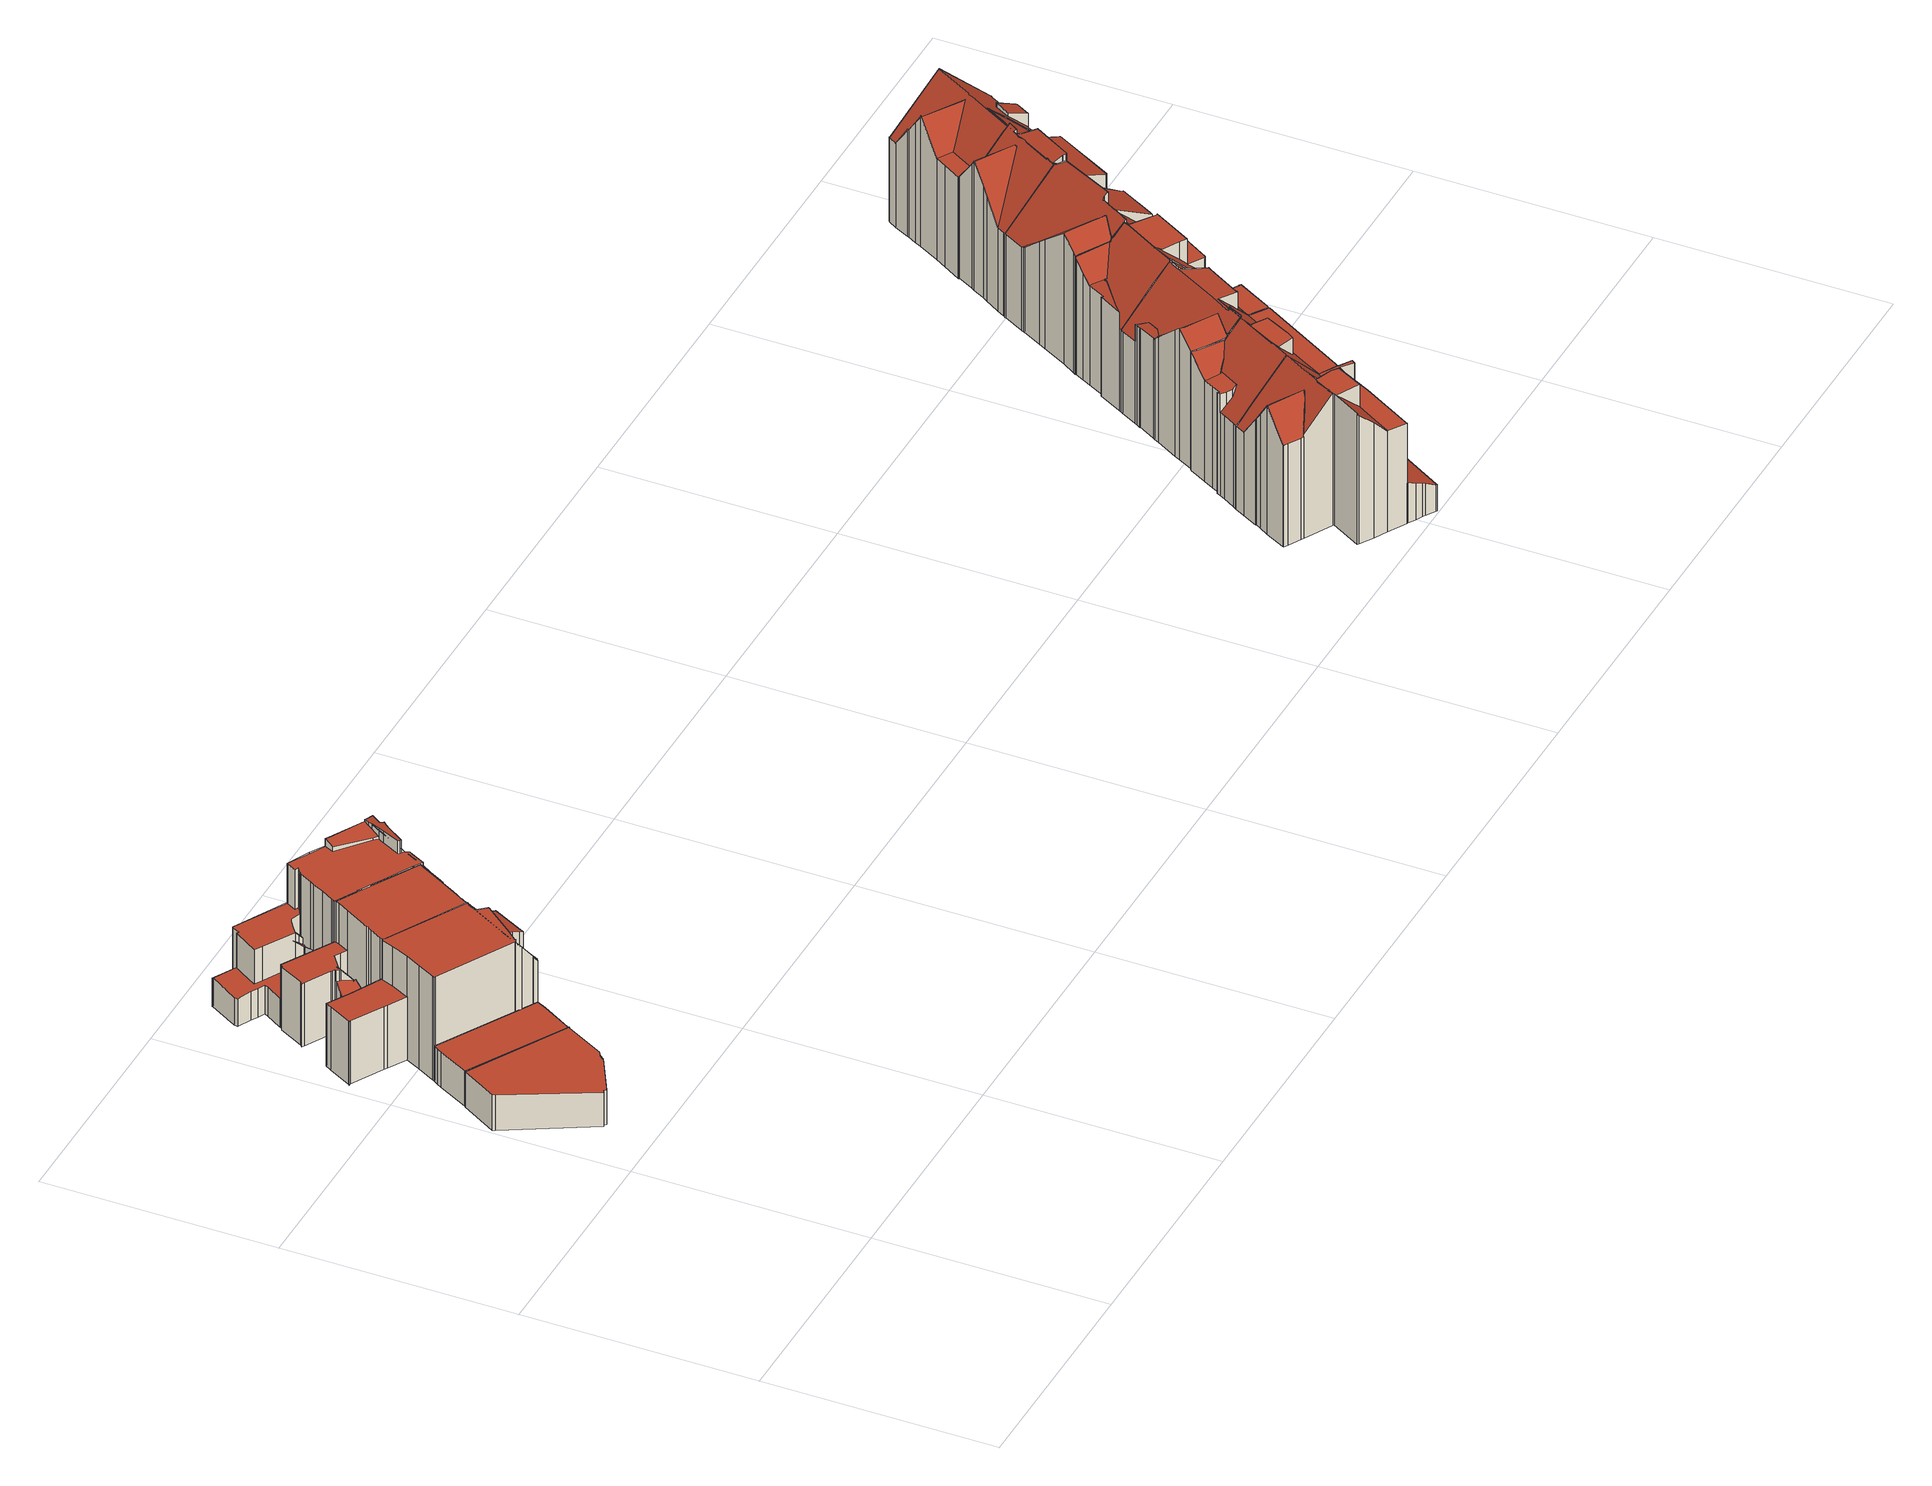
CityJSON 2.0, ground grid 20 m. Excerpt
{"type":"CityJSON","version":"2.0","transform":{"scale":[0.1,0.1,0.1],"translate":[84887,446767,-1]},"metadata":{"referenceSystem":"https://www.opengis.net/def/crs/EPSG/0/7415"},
"CityObjects":{
"building1":{"type":"Building","attributes":{"dak_type":"multiple horizontal","data_area":56.19,"data_coverage":0.935,"geconstateerd":false,"gid":17145387,"h_dak_50p":2.9,"h_dak_70p":2.93,"h_dak_max":3.15,"h_dak_min":2.74,"h_maaiveld":-0.301,"kas_warenhuis":false,"lod11_replace":false,"ondergronds_type":"above ground","oorspronkelijkbouwjaar":2008,"pw_actueel":"yes","pw_bron":"ahn3","reconstructie_methode":"tudelft3d-geoflow","reconstruction_skipped":false,"rmse_lod12":0.0686,"rmse_lod13":0.0707,"rmse_lod22":0.0582,"rn":1,"status":"Pand in gebruik","t_run":75.15,"val3dity_codes_lod12":"[]","val3dity_codes_lod13":"[]","val3dity_codes_lod22":"[]"},"children":["building1-1"]},
"building1-1":{"type":"BuildingPart","parents":["building1"],"geometry":[{"type":"Solid","lod":"2.2","boundaries":[[[[0,1,2,3,4,5,6,7,8,9,10,11]],[[12,6,5,13]],[[13,5,4,14]],[[15,11,10,16]],[[17,2,1,18]],[[18,1,0,19]],[[20,9,8,21]],[[19,0,11,15]],[[21,8,7,22]],[[22,7,6,12]],[[16,10,9,20]],[[23,3,2,17]],[[14,4,3,23]],[[23,17,18,19,15,16,20,21,22,12,13,14]]]],"semantics":{"surfaces":[{"type":"GroundSurface"},{"type":"WallSurface","on_footprint_edge":true},{"type":"RoofSurface"}],"values":[[0,1,1,1,1,1,1,1,1,1,1,1,1,2]]}}]},
"building2":{"type":"Building","attributes":{"dak_type":"horizontal","data_area":28.59,"data_coverage":0.738,"geconstateerd":false,"gid":17145386,"h_dak_50p":2.9,"h_dak_70p":2.94,"h_dak_max":3.16,"h_dak_min":2.73,"h_maaiveld":-0.317,"kas_warenhuis":false,"lod11_replace":false,"ondergronds_type":"above ground","oorspronkelijkbouwjaar":2008,"pw_actueel":"yes","pw_bron":"ahn3","reconstructie_methode":"tudelft3d-geoflow","reconstruction_skipped":false,"rmse_lod12":0.0597,"rmse_lod13":0.0629,"rmse_lod22":0.0294,"rn":1,"status":"Pand in gebruik","t_run":47.64,"val3dity_codes_lod12":"[]","val3dity_codes_lod13":"[]","val3dity_codes_lod22":"[]"},"children":["building2-1"]},
"building2-1":{"type":"BuildingPart","parents":["building2"],"geometry":[{"type":"Solid","lod":"2.2","boundaries":[[[[24,25,26,27,28,29,8,30,6,31]],[[32,28,27,33]],[[12,6,30,34]],[[33,27,26,35]],[[36,31,6,12]],[[37,24,31,36]],[[21,8,29,38]],[[38,29,28,32]],[[34,30,8,21]],[[39,25,24,37]],[[35,26,25,39]],[[35,39,37,36,12,34,21,38,32,33]]]],"semantics":{"surfaces":[{"type":"GroundSurface"},{"type":"WallSurface","on_footprint_edge":true},{"type":"RoofSurface"}],"values":[[0,1,1,1,1,1,1,1,1,1,1,2]]}}]},
"building3":{"type":"Building","attributes":{"dak_type":"slanted","data_area":69.87,"data_coverage":0.896,"geconstateerd":false,"gid":17145252,"h_dak_50p":9.35,"h_dak_70p":9.38,"h_dak_max":9.59,"h_dak_min":3.12,"h_maaiveld":-0.302,"kas_warenhuis":false,"lod11_replace":false,"ondergronds_type":"above ground","oorspronkelijkbouwjaar":1921,"pw_actueel":"yes","pw_bron":"ahn3","reconstructie_methode":"tudelft3d-geoflow","reconstruction_skipped":false,"rmse_lod12":1.92,"rmse_lod13":0.669,"rmse_lod22":0.133,"rn":1,"status":"Pand in gebruik","t_run":118.19,"val3dity_codes_lod12":"[]","val3dity_codes_lod13":"[]","val3dity_codes_lod22":"[]"},"children":["building3-1"]},
"building3-1":{"type":"BuildingPart","parents":["building3"],"geometry":[{"type":"Solid","lod":"2.2","boundaries":[[[[40,41,26,42,43,44,45,46,47,48,49,50,51,52,53,54,55,56,57,58,59,60,61,62,63,64,65,66,67,27,68,69,70,71,72]],[[73,74,75,76]],[[77,59,58,78]],[[79,67,66,80]],[[81,27,67,79]],[[82,48,47,83]],[[84,64,63,85]],[[86,52,51,87]],[[88,60,59,77]],[[80,66,65,89,90]],[[91,54,53,92,93]],[[94,42,26,95]],[[96,43,42,94]],[[87,51,50,97]],[[98,62,61,99]],[[76,75,99,100]],[[100,99,61,60,88]],[[101,68,27,81]],[[102,44,43,96]],[[78,58,57,103]],[[104,44,102]],[[105,55,54,91]],[[106,107,108,109]],[[109,108,110,111]],[[111,110,56,55,105]],[[103,57,56,110]],[[112,113,114,115]],[[113,72,71,116]],[[117,69,68,101]],[[95,26,41,118]],[[119,49,48,82]],[[97,50,49,119]],[[120,70,69,117]],[[116,71,70,120]],[[115,114,121,122]],[[123,124,125,126]],[[127,128,129,130]],[[131,132,133,134]],[[132,135,128,127]],[[136,137,138,107,106]],[[134,133,137,136]],[[126,125,138,137]],[[139,45,44,104]],[[140,141,104,102]],[[142,143,141,140]],[[83,47,46,144]],[[144,46,45,139]],[[85,63,62,98]],[[145,40,72,113,112]],[[118,41,40,145]],[[130,129,146,147]],[[147,146,124,123]],[[90,89,74,73]],[[89,65,64,84]],[[93,92,143,142]],[[92,53,52,86]],[[122,121,135,132,131]],[[95,118,145,112,115,122,131,134,136,106,109,111,105,91,93,142,140,102,96,94]],[[147,123,126,137,133,132,127,130]],[[90,73,76,100,88,77,78,103,110,108,107,138,125,124,146,129,128,135,121,114,113,116,120,117,101,81,79,80]],[[89,84,85,98,99,75,74]],[[92,86,87,97,119,82,83,144,139,104,141,143]]]],"semantics":{"surfaces":[{"type":"GroundSurface"},{"type":"WallSurface","on_footprint_edge":false},{"type":"WallSurface","on_footprint_edge":true},{"type":"RoofSurface"}],"values":[[0,1,2,2,2,2,2,2,2,2,2,2,2,2,2,1,2,2,2,2,2,2,1,1,2,2,1,2,2,2,2,2,2,2,1,1,1,1,1,1,1,1,2,1,1,2,2,2,2,2,1,1,1,2,1,2,1,3,3,3,3,3]]}}]},
"building4":{"type":"Building","attributes":{"dak_type":"slanted","data_area":69.3,"data_coverage":0.83,"geconstateerd":false,"gid":18958752,"h_dak_50p":9.34,"h_dak_70p":9.37,"h_dak_max":10.87,"h_dak_min":2.97,"h_maaiveld":-0.315,"kas_warenhuis":false,"lod11_replace":false,"ondergronds_type":"above ground","oorspronkelijkbouwjaar":1921,"pw_actueel":"yes","pw_bron":"ahn3","reconstructie_methode":"tudelft3d-geoflow","reconstruction_skipped":false,"rmse_lod12":2.22,"rmse_lod13":0.746,"rmse_lod22":0.219,"rn":1,"status":"Pand in gebruik","t_run":124.81,"val3dity_codes_lod12":"[]","val3dity_codes_lod13":"[]","val3dity_codes_lod22":"[]"},"children":["building4-1"]},
"building4-1":{"type":"BuildingPart","parents":["building4"],"geometry":[{"type":"Solid","lod":"2.2","boundaries":[[[[148,149,55,150,151,152,153,154,155,156,157,158,159,160,161,162,163,164,165,166,167,168,169,170,171,172,173,174,175,176,177,178,179,180,181,182,183,184,185]],[[186,161,160,187]],[[188,162,161,186]],[[189,184,183,190]],[[191,192,193]],[[194,180,179,195]],[[196,185,184,189]],[[197,168,167,198]],[[199,200,201,202]],[[203,204,205,206]],[[195,179,178,207]],[[208,170,169,209]],[[187,160,159,210]],[[210,159,158,211]],[[212,154,153,213]],[[214,215,216,217]],[[213,153,152,218]],[[219,220,221,222]],[[217,216,218,223]],[[224,165,164,225]],[[209,169,168,197]],[[226,172,171,227]],[[228,229,173,172,226]],[[230,163,162,188]],[[198,167,166,231]],[[232,149,148,233]],[[105,55,149,232]],[[233,148,185,196]],[[192,191,234,235]],[[236,237,238,239,240]],[[241,242,240,243]],[[227,171,170,208]],[[190,183,182,204,203]],[[204,182,181,244]],[[244,181,180,194]],[[245,246,150,55,105]],[[225,164,163,230]],[[231,166,165,224,247]],[[206,205,248]],[[249,250,251,252]],[[253,174,173,229]],[[202,201,229,228]],[[207,178,177,254]],[[255,176,175,256]],[[235,234,237,236]],[[247,224,242,241]],[[257,157,156,258]],[[258,156,155,219]],[[211,158,157,257]],[[155,220,219]],[[220,155,154,212]],[[222,221,259,260]],[[261,262,263,264]],[[260,259,264]],[[264,263,265,266]],[[267,268,269,270]],[[271,272,268,267]],[[243,240,239,272,271]],[[270,269,273,274]],[[275,276,277,278]],[[278,277,250,249]],[[248,205,276,275]],[[254,177,176,255]],[[256,175,174,253]],[[279,151,150,246]],[[280,281,246,245]],[[223,218,152,151,279]],[[274,273,281,280]],[[262,261,282]],[[215,214,282]],[[266,265,283,284]],[[284,283,238,237]],[[252,251,200,199]],[[275,278,249,252,199,202,228,226,227,208,209,197,198,285,286,287,288,289,105,232,233,196,189,190,203,206,248]],[[235,236,240,242,224,225,230,188,186,187,210,211,257,258,219,222,260,193,192]],[[277,276,205,204,244,194,195,207,254,255,256,253,229,201,200,251,250]],[[241,243,271,267,270,274,280,245,105,289,288,287,286,285,198,231,247]],[[215,282,261,264,259,221,220,212,213,218,216]],[[273,269,268,272,239,238,283,265,263,262,282,214,217,223,279,246,281]],[[234,191,193,260,264,266,284,237]]]],"semantics":{"surfaces":[{"type":"GroundSurface"},{"type":"WallSurface","on_footprint_edge":true},{"type":"WallSurface","on_footprint_edge":false},{"type":"RoofSurface"}],"values":[[0,1,1,1,2,1,1,1,2,2,1,1,1,1,1,2,1,2,2,1,1,1,1,1,1,1,1,1,2,2,2,1,1,1,1,1,1,1,2,2,1,2,1,1,2,2,1,1,1,1,1,2,2,2,2,2,2,2,2,2,2,2,1,1,1,2,1,2,2,2,2,2,2,3,3,3,3,3,3,3]]}}]},
"building5":{"type":"Building","attributes":{"dak_type":"slanted","data_area":83.38,"data_coverage":0.829,"geconstateerd":false,"gid":17145251,"h_dak_50p":8.41,"h_dak_70p":9.48,"h_dak_max":11.41,"h_dak_min":0.362,"h_maaiveld":-0.294,"kas_warenhuis":false,"lod11_replace":false,"ondergronds_type":"above ground","oorspronkelijkbouwjaar":1921,"pw_actueel":"yes","pw_bron":"ahn3","reconstructie_methode":"tudelft3d-geoflow","reconstruction_skipped":false,"rmse_lod12":3.81,"rmse_lod13":1.48,"rmse_lod22":0.472,"rn":1,"status":"Pand in gebruik","t_run":188.24,"val3dity_codes_lod12":"[]","val3dity_codes_lod13":"[]","val3dity_codes_lod22":"[]"},"children":["building5-1"]},
"building5-1":{"type":"BuildingPart","parents":["building5"],"geometry":[{"type":"Solid","lod":"2.2","boundaries":[[[[290,291,292,293,294,164,295,296,297,298,299,300,301,302,303,304,305,306,307,308,309,310,311,312,313,314,315,316,317,318,319,320,321,322,323,324,325,326,327,328,329,330,169,331,332,333,334,335,336,337]],[[338,299,298,339]],[[340,310,309,341,342]],[[343,302,301,344]],[[345,297,296,346]],[[347,323,322,348]],[[346,296,295,349]],[[350,330,329,351]],[[352,353,293,292,354]],[[344,301,300,355]],[[349,295,164,356]],[[357,315,314,358,359]],[[339,298,297,345]],[[360,307,306,361]],[[362,363,364,365]],[[366,367,365,368]],[[369,370,371,372]],[[355,300,299,338]],[[373,304,303,374]],[[374,303,302,343]],[[356,164,294,375]],[[376,377,378,379]],[[380,305,304,373]],[[381,308,307,360]],[[382,383,384,385]],[[385,384,386,387]],[[388,389,363,362]],[[390,320,319,391]],[[392,331,169,393]],[[394,395,396,397]],[[398,399,397,396,400,401]],[[402,403,399,398]],[[404,317,316,405]],[[368,365,364,406,407]],[[408,409,410,411]],[[411,410,412,413]],[[414,415,375,416]],[[416,375,294,293,353]],[[417,418,353,352]],[[378,419,379]],[[420,421,422,423]],[[424,336,335,425]],[[372,371,426,427,428]],[[429,430,431,432]],[[433,332,331,392]],[[393,169,330,350]],[[434,435,323,347]],[[436,437,435,434]],[[438,324,323,435]],[[439,325,324,438]],[[440,326,325,439]],[[441,442,443,444]],[[444,443,377,376]],[[445,380,442,441]],[[361,306,305,380,445]],[[446,405,316,315,357]],[[391,319,318,447]],[[448,449,405,446]],[[447,318,317,404]],[[348,322,321,450]],[[450,321,320,390]],[[451,452,453]],[[427,426,453]],[[454,455,437,436]],[[351,329,328,455,454]],[[455,328,327,456]],[[456,327,326,440]],[[457,337,336,424]],[[401,400,421,420]],[[407,406,370,369]],[[458,313,312,459,460]],[[461,311,310,340]],[[354,292,291,462]],[[341,309,308,381]],[[460,459,389,388]],[[358,314,313,458]],[[463,464,465,466]],[[466,465,449,448]],[[467,468,415,414]],[[469,470,471,472]],[[419,378,470,469]],[[473,474,468,467]],[[475,476,477,478]],[[423,422,476,475]],[[359,358,479,480]],[[480,479,367,366]],[[413,412,464,463]],[[481,334,333,430,429]],[[482,290,337,457]],[[483,484,485,486]],[[387,386,487,488]],[[488,487,403,402]],[[462,291,489]],[[478,477,418,417]],[[489,291,290,482]],[[472,471,474,473]],[[490,491,492,493]],[[379,419,491,490,494]],[[494,490,484,483]],[[493,492,395,394]],[[486,485,397,399]],[[342,341,383,382]],[[430,333,332,433]],[[432,431,495,496]],[[496,495,452,451]],[[428,427,409,408]],[[459,312,311,461]],[[425,335,334,481]],[[422,421,400,396,395,492,491,419,469,472,473,467,414,416,353,418,477,476]],[[456,440,439,438,435,437,455]],[[466,448,446,357,359,480,366,368,407,369,372,428,408,411,413,463]],[[365,367,479,358,458,460,388,362]],[[352,354,462,489,482,457,424,425,481,429,432,496,451,453,426,371,370,406,364,363,389,459,461,340,342,382,385,387,488,402,398,401,420,423,475,478,417]],[[468,474,471,470,378,377,443,442,380,373,374,343,344,355,338,339,345,346,349,356,375,415]],[[397,485,484,490,493,394]],[[483,486,399,403,487,386,384,383,341,381,360,361,445,441,444,376,379,494]],[[495,431,430,433,392,393,350,351,454,436,434,347,348,450,390,391,447,404,405,449,465,464,412,410,409,427,453,452]]]],"semantics":{"surfaces":[{"type":"GroundSurface"},{"type":"WallSurface","on_footprint_edge":true},{"type":"WallSurface","on_footprint_edge":false},{"type":"RoofSurface"}],"values":[[0,1,1,1,1,1,1,1,1,1,1,1,1,1,2,2,2,1,1,1,1,2,1,1,2,2,2,1,1,2,2,2,1,2,2,2,2,1,2,2,2,1,2,2,1,1,1,2,1,1,1,2,2,2,1,1,1,2,1,1,1,2,2,2,1,1,1,1,2,2,1,1,1,1,2,1,2,2,2,2,2,2,2,2,2,2,2,1,1,2,2,2,1,2,1,2,2,2,2,2,2,2,1,2,2,2,1,1,3,3,3,3,3,3,3,3,3]]}}]},
"building6":{"type":"Building","attributes":{"dak_type":"slanted","data_area":81.63,"data_coverage":0.858,"geconstateerd":false,"gid":18956905,"h_dak_50p":9.62,"h_dak_70p":10.9,"h_dak_max":12.16,"h_dak_min":2.29,"h_maaiveld":-0.188,"kas_warenhuis":false,"lod11_replace":false,"ondergronds_type":"above ground","oorspronkelijkbouwjaar":1922,"pw_actueel":"yes","pw_bron":"ahn3","reconstructie_methode":"tudelft3d-geoflow","reconstruction_skipped":false,"rmse_lod12":3.82,"rmse_lod13":1.35,"rmse_lod22":0.119,"rn":1,"status":"Pand in gebruik","t_run":193.78,"val3dity_codes_lod12":"[]","val3dity_codes_lod13":"[]","val3dity_codes_lod22":"[]"},"children":["building6-1"]},
"building6-1":{"type":"BuildingPart","parents":["building6"],"geometry":[{"type":"Solid","lod":"2.2","boundaries":[[[[497,498,499,500,501,502,503,504,505,506,507,508,509,510,511,512,513,514,515,516,517,518,519,520,521,522,523,524,525,526,527,528,529,530,531,532]],[[533,513,512,534]],[[535,504,503,536]],[[537,538,539]],[[540,502,501,541]],[[542,543,539]],[[544,507,506,545]],[[546,528,527,547]],[[548,519,518,549]],[[550,520,519,548]],[[551,522,521,552]],[[553,554,555,556]],[[557,498,497,558]],[[559,531,530,560]],[[536,503,502,540]],[[561,505,504,535]],[[562,563,529,528,546]],[[564,565,563,562]],[[556,555,565,564]],[[560,530,529,563]],[[566,567,534,568]],[[569,570,571]],[[570,569,572,573,574]],[[575,517,516,576]],[[549,518,517,575]],[[577,526,525,578]],[[579,561,580,581]],[[545,506,505,561,579]],[[582,583,584,585]],[[576,516,515,586]],[[586,515,514,587]],[[587,514,513,533]],[[568,534,512,511,588]],[[589,590,591,592]],[[592,591,593,594]],[[588,511,510,595]],[[578,525,524,596]],[[597,598,599]],[[600,523,522,551]],[[596,524,523,600]],[[547,527,526,577]],[[552,521,520,550]],[[594,593,601,602]],[[574,573,590,589]],[[541,501,500,603]],[[603,500,499,604]],[[604,499,498,557]],[[558,497,532,605]],[[598,597,606,607]],[[608,509,508,609]],[[607,606,610]],[[609,508,507,544]],[[611,612,613]],[[538,537,583,582]],[[581,580,614,615]],[[543,542,572,569]],[[615,614,554,553]],[[605,532,531,559]],[[602,601,612,611]],[[585,584,613]],[[567,566,599]],[[595,510,509,608]],[[547,577,616,617,583,537,618,545,579,581,615,553,556,564,562,546]],[[548,549,575,619,607,610,620,552,550]],[[610,606,597,599,566,568,588,571,570,574,589,592,594,602,611,621,622,578,596,600,551,552,620]],[[567,599,598,607,619,575,576,586,587,533,534]],[[585,613,612,601,593,591,590,573,572,542,539,538,582]],[[611,613,584,583,617,616,577,578,622,621]],[[563,565,555,554,614,580,561,535,536,540,541,603,604,557,558,605,559,560]],[[543,569,571,588,595,608,609,544,545,618,537,539]]]],"semantics":{"surfaces":[{"type":"GroundSurface"},{"type":"WallSurface","on_footprint_edge":true},{"type":"WallSurface","on_footprint_edge":false},{"type":"RoofSurface"}],"values":[[0,1,1,2,1,2,1,1,1,1,1,2,1,1,1,1,1,2,2,1,2,2,2,1,1,1,2,1,2,1,1,1,1,2,2,1,1,2,1,1,1,1,2,2,1,1,1,1,2,1,2,1,2,2,2,2,2,1,2,2,2,1,3,3,3,3,3,3,3,3]]}}]},
"building7":{"type":"Building","attributes":{"dak_type":"slanted","data_area":61.89,"data_coverage":0.876,"geconstateerd":false,"gid":18956890,"h_dak_50p":9.97,"h_dak_70p":10.88,"h_dak_max":12.15,"h_dak_min":7.61,"h_maaiveld":-0.208,"kas_warenhuis":false,"lod11_replace":false,"ondergronds_type":"above ground","oorspronkelijkbouwjaar":1922,"pw_actueel":"yes","pw_bron":"ahn3","reconstructie_methode":"tudelft3d-geoflow","reconstruction_skipped":false,"rmse_lod12":1.29,"rmse_lod13":1.42,"rmse_lod22":0.0448,"rn":1,"status":"Pand in gebruik","t_run":102.22,"val3dity_codes_lod12":"[]","val3dity_codes_lod13":"[]","val3dity_codes_lod22":"[]"},"children":["building7-1"]},
"building7-1":{"type":"BuildingPart","parents":["building7"],"geometry":[{"type":"Solid","lod":"2.2","boundaries":[[[[623,624,625,626,627,628,629,528,527,630,526,525,523,522,631,632,633,634,635,636,637,638,639,640,641,642,643,644]],[[645,629,628,646]],[[578,525,526,577]],[[577,526,630,647]],[[648,626,625,649]],[[650,627,626,648]],[[651,632,631,652]],[[652,631,522,551]],[[551,522,523,600]],[[653,623,644,654]],[[655,639,638,656]],[[646,628,627,650]],[[657,634,633,658,659]],[[647,630,527,660]],[[660,527,528,661]],[[662,641,640,663]],[[664,665,666,667]],[[649,625,624,668]],[[669,670,671]],[[661,528,629,645]],[[659,658,672,673]],[[674,675,676]],[[677,678,675,674]],[[665,664,679]],[[680,681,679]],[[682,683,684,685]],[[686,635,634,657]],[[687,636,635,686]],[[688,637,636,687]],[[689,690,691]],[[690,689,692]],[[663,640,639,655]],[[681,680,693,694]],[[685,684,676]],[[658,633,632,651]],[[673,672,670,669]],[[656,638,637,688]],[[600,523,525,578]],[[695,643,642,696]],[[696,642,641,662]],[[654,644,643,695]],[[668,624,623,653]],[[667,666,678,677]],[[694,693,683,682]],[[661,645,646,650,648,697,698,699,700,701,702,577,647,660]],[[703,704,691,690,692,705,662,663,655,656,688]],[[670,672,658,651,652,551,600,578,706,664,667,677,674,695,696,662,705,692,689,707,671]],[[659,673,669,671,707,689,691,704,703,688,687,686,657]],[[668,653,654,695,674,676,684,683,693,680,679,664,706,578,577,702,701,700,699,698,697,648,649]],[[675,678,666,665,679,681,694,682,685,676]]]],"semantics":{"surfaces":[{"type":"GroundSurface"},{"type":"WallSurface","on_footprint_edge":true},{"type":"WallSurface","on_footprint_edge":false},{"type":"RoofSurface"}],"values":[[0,1,1,1,1,1,1,1,1,1,1,1,1,1,1,1,2,1,2,1,2,2,2,2,2,2,1,1,1,2,2,1,2,2,1,2,1,1,1,1,1,1,2,2,3,3,3,3,3,3]]}}]},
"building8":{"type":"Building","attributes":{"dak_type":"slanted","data_area":59.88,"data_coverage":0.848,"geconstateerd":false,"gid":18956885,"h_dak_50p":10.6,"h_dak_70p":11.45,"h_dak_max":12.77,"h_dak_min":7.4,"h_maaiveld":-0.145,"kas_warenhuis":false,"lod11_replace":false,"ondergronds_type":"above ground","oorspronkelijkbouwjaar":1922,"pw_actueel":"yes","pw_bron":"ahn3","reconstructie_methode":"tudelft3d-geoflow","reconstruction_skipped":false,"rmse_lod12":1.57,"rmse_lod13":1.72,"rmse_lod22":0.0767,"rn":1,"status":"Pand in gebruik","t_run":176.5,"val3dity_codes_lod12":"[]","val3dity_codes_lod13":"[]","val3dity_codes_lod22":"[]"},"children":["building8-1"]},
"building8-1":{"type":"BuildingPart","parents":["building8"],"geometry":[{"type":"Solid","lod":"2.2","boundaries":[[[[708,709,710,711,712,713,714,715,716,717,718,719,720,721,722,723,724,725,726,727,728,729,730,731,732,733,734,735,736,737,738,739,740,741,742,743,744]],[[745,719,718,646]],[[746,712,711,747]],[[748,720,719,745]],[[749,731,730,750]],[[655,732,731,749]],[[751,740,739,752]],[[752,739,738,753]],[[754,743,742,755]],[[756,744,743,754]],[[757,724,723,649]],[[649,723,722,758,759]],[[759,758,760,761]],[[747,711,710,762]],[[763,714,713,764]],[[765,727,726,766]],[[766,726,725,767,768]],[[768,767,769,770]],[[758,722,721,648]],[[771,728,727,765]],[[772,734,733,773]],[[774,715,714,763]],[[770,769,775]],[[767,725,724,757]],[[750,730,729,776]],[[777,778,779]],[[780,781,782]],[[778,777,782]],[[783,776,729,728,771]],[[781,780,776,783]],[[784,785,786,787]],[[788,789,790,791]],[[753,738,737,792]],[[793,794,795]],[[796,717,716,797,798]],[[799,800,794,793]],[[798,797,800,799]],[[797,716,715,774]],[[801,802,803]],[[804,805,803]],[[806,807,808,809]],[[787,786,810,811]],[[812,813,805,804]],[[811,810,741,740,751]],[[814,709,708,815]],[[816,814,817,818]],[[809,808,789,788]],[[762,710,709,814,816]],[[815,708,744,756]],[[819,735,734,772]],[[773,733,732,655]],[[792,737,736,820]],[[821,822,823,824]],[[824,823,820,825]],[[822,821,826]],[[785,784,826]],[[818,817,813,812]],[[764,713,712,746]],[[825,820,736,735,819]],[[646,718,717,796]],[[761,760,807,806]],[[648,721,720,748]],[[755,742,741,810]],[[791,790,802,801]],[[768,770,775,827,828,805,813,817,814,815,756,754,755,810,786,785,829,779,778,782,781,783,771,765,766]],[[777,830,773,655,749,750,776,780,782]],[[831,795,794,800,797,774,763,764,746,747,762,816,818,812,804,803,802,790,789,808,807,760,758,648,832,833]],[[803,805,828,827,775,769,767,757,649,759,761,806,809,788,791,801]],[[820,823,822,826,784,787,811,751,752,753,792]],[[821,824,825,819,772,773,830,777,779,829,785,826]],[[646,796,798,799,793,795,831,833,832,648,748,745]]]],"semantics":{"surfaces":[{"type":"GroundSurface"},{"type":"WallSurface","on_footprint_edge":true},{"type":"WallSurface","on_footprint_edge":false},{"type":"RoofSurface"}],"values":[[0,1,1,1,1,1,1,1,1,1,1,1,2,1,1,1,1,2,1,1,1,1,2,1,1,2,2,2,1,2,2,2,1,2,1,2,2,1,2,2,2,2,2,1,1,2,2,1,1,1,1,1,2,2,2,2,2,1,1,1,2,1,1,2,3,3,3,3,3,3,3]]}}]},
"building9":{"type":"Building","attributes":{"dak_type":"slanted","data_area":62.92,"data_coverage":0.889,"geconstateerd":false,"gid":18956891,"h_dak_50p":10.22,"h_dak_70p":11.28,"h_dak_max":14.34,"h_dak_min":7.38,"h_maaiveld":-0.137,"kas_warenhuis":false,"lod11_replace":false,"ondergronds_type":"above ground","oorspronkelijkbouwjaar":1922,"pw_actueel":"yes","pw_bron":"ahn3","reconstructie_methode":"tudelft3d-geoflow","reconstruction_skipped":false,"rmse_lod12":1.7,"rmse_lod13":1.89,"rmse_lod22":0.288,"rn":1,"status":"Pand in gebruik","t_run":116.36,"val3dity_codes_lod12":"[]","val3dity_codes_lod13":"[]","val3dity_codes_lod22":"[]"},"children":["building9-1"]},
"building9-1":{"type":"BuildingPart","parents":["building9"],"geometry":[{"type":"Solid","lod":"2.2","boundaries":[[[[834,835,836,712,837,838,743,839,840,841,842,843,844,845,846,847,848,849,850,851,852,853,854,855,856,857]],[[858,859,860,861]],[[862,856,855,863]],[[863,855,854,864]],[[865,853,852,866]],[[866,852,851,867]],[[868,847,846,869]],[[870,871,872]],[[873,874,875,870]],[[876,877,878,879]],[[880,865,881]],[[869,846,845,882]],[[883,840,839,884,885]],[[746,712,836,886]],[[886,836,835,887]],[[888,889,890]],[[891,837,712,746]],[[882,845,844,892]],[[893,894,889]],[[895,887,835,834,877,876]],[[894,893,887,895]],[[879,878,859]],[[890,889,859,858]],[[896,857,856,862]],[[897,898,899,900]],[[864,854,853,865,880]],[[901,902,874]],[[902,901,888,890]],[[877,834,857,896]],[[754,743,838,903]],[[872,871,903,904]],[[861,860,905]],[[885,884,906,907]],[[884,839,743,754]],[[904,903,838,837,891]],[[908,909,867,910]],[[911,850,849,912]],[[913,914,898,897]],[[915,843,842,916]],[[900,899,917]],[[918,848,847,868]],[[870,875,909,908]],[[907,906,914,913]],[[910,867,851,850,911]],[[916,842,841,919]],[[919,841,840,883]],[[892,844,843,915]],[[912,849,848,918]],[[859,889,894,895,876,879]],[[880,881,905,860,859,878,877,896,862,863,864]],[[904,891,746,886,887,893,889,888,901,874,873,870,872]],[[867,909,875,874,902,890,858,861,905,881,865,866]],[[900,917,868,869,882,892,915,916,920,897]],[[897,920,916,919,883,885,907,913,897,900]],[[912,918,868,917,899,898,914,906,884,754,903,871,870,908,910,911]]]],"semantics":{"surfaces":[{"type":"GroundSurface"},{"type":"WallSurface","on_footprint_edge":false},{"type":"WallSurface","on_footprint_edge":true},{"type":"RoofSurface"}],"values":[[0,1,2,2,2,2,2,1,1,1,1,2,2,2,2,1,2,2,1,2,1,1,1,2,1,2,1,1,2,2,1,1,1,2,2,1,2,1,2,1,2,1,1,2,2,2,2,2,3,3,3,3,3,3,3]]}}]},
"building10":{"type":"Building","attributes":{"dak_type":"slanted","data_area":61.18,"data_coverage":0.865,"geconstateerd":false,"gid":18956886,"h_dak_50p":10.56,"h_dak_70p":11.27,"h_dak_max":12.97,"h_dak_min":7.43,"h_maaiveld":-0.24,"kas_warenhuis":false,"lod11_replace":false,"ondergronds_type":"above ground","oorspronkelijkbouwjaar":1922,"pw_actueel":"yes","pw_bron":"ahn3","reconstructie_methode":"tudelft3d-geoflow","reconstruction_skipped":false,"rmse_lod12":1.41,"rmse_lod13":1.76,"rmse_lod22":0.166,"rn":1,"status":"Pand in gebruik","t_run":166.75,"val3dity_codes_lod12":"[]","val3dity_codes_lod13":"[]","val3dity_codes_lod22":"[]"},"children":["building10-1"]},
"building10-1":{"type":"BuildingPart","parents":["building10"],"geometry":[{"type":"Solid","lod":"2.2","boundaries":[[[[921,922,923,924,925,926,927,928,929,930,931,932,933,934,935,936,937,938,939,940,941,942,943,944,945,946,947,948,949,950,951,952,953,954]],[[955,945,944,956]],[[957,946,945,955]],[[958,954,953,959]],[[960,937,936,961]],[[962,930,929,963]],[[910,932,931,964]],[[964,931,930,962]],[[965,966,967,968]],[[969,938,937,960]],[[970,971,972]],[[973,921,954,958,974]],[[975,976,933,932,910]],[[912,977,976,975]],[[963,929,928,978]],[[979,951,950,980]],[[981,952,951,979]],[[982,947,946,957]],[[983,984,985]],[[986,982,985]],[[868,934,933,976]],[[987,941,940,988]],[[989,926,925,990]],[[990,925,924,991]],[[968,967,992,993,994]],[[959,953,952,981]],[[980,950,949,995]],[[974,958,996,997]],[[998,942,941,987]],[[999,943,942,998]],[[988,940,939,1000]],[[1000,939,938,969]],[[1001,935,934,868]],[[961,936,935,1001]],[[1002,948,947,982,986]],[[1003,1004,966,965]],[[1004,923,922,1005]],[[993,992,1006]],[[997,996,971,970]],[[1005,922,921,973]],[[956,944,943,999]],[[994,993,984,983]],[[995,949,948,1002]],[[1007,1008,1009]],[[1010,927,926,989]],[[978,928,927,1010]],[[991,924,923,1004,1003]],[[977,912,1011]],[[1008,1007,1011]],[[1005,973,974,997,970,972,1006,992,967,966,1004]],[[980,995,1002,986,985,984,993,1006,972,971,996,958,959,981,979]],[[1012,1013,1014,1015,1016,999,998,987,988,1000,969,1017,1018,1007,1009]],[[991,1003,965,968,994,983,985,982,957,955,956,999,1016,1015,1014,1013,1012,1009,1008,1011,912,975,910,964,962,963,978,1010,989,990]],[[1011,1007,1018,1017,969,960,961,1001,868,976,977]]]],"semantics":{"surfaces":[{"type":"GroundSurface"},{"type":"WallSurface","on_footprint_edge":true},{"type":"WallSurface","on_footprint_edge":false},{"type":"RoofSurface"}],"values":[[0,1,1,1,1,1,1,1,2,1,2,1,1,2,1,1,1,1,2,2,1,1,1,1,2,1,1,2,1,1,1,1,1,1,1,2,1,2,2,1,1,2,1,2,1,1,1,2,2,3,3,3,3,3]]}}]},
"building11":{"type":"Building","attributes":{"dak_type":"slanted","data_area":62.26,"data_coverage":0.883,"geconstateerd":false,"gid":18956898,"h_dak_50p":10.18,"h_dak_70p":11.15,"h_dak_max":12.19,"h_dak_min":7.41,"h_maaiveld":-0.244,"kas_warenhuis":false,"lod11_replace":false,"ondergronds_type":"above ground","oorspronkelijkbouwjaar":1922,"pw_actueel":"yes","pw_bron":"ahn3","reconstructie_methode":"tudelft3d-geoflow","reconstruction_skipped":false,"rmse_lod12":1.47,"rmse_lod13":1.23,"rmse_lod22":0.0682,"rn":1,"status":"Pand in gebruik","t_run":147.68,"val3dity_codes_lod12":"[]","val3dity_codes_lod13":"[]","val3dity_codes_lod22":"[]"},"children":["building11-1"]},
"building11-1":{"type":"BuildingPart","parents":["building11"],"geometry":[{"type":"Solid","lod":"2.2","boundaries":[[[[1019,1020,947,1021,1022,946,1023,1024,1025,1026,1027,1028,1029,1030,1031,1032,1033,1034,1035,1036,1037,1038,1039,1040,1041,1042,1043,1044,1045,1046,1047,952,1048]],[[957,946,1022,1049]],[[1050,1048,1051]],[[1052,1029,1028,1053]],[[1054,1031,1030,1055]],[[1056,1057,1058,982]],[[1059,1027,1026,1060]],[[1060,1026,1025,1061]],[[1062,1041,1040,1063]],[[1064,1035,1034,1065]],[[1055,1030,1029,1052]],[[1066,1067,1068]],[[1069,1038,1037,1070]],[[1070,1037,1036,1071]],[[1071,1036,1035,1064]],[[1061,1025,1024,1072]],[[1073,1020,1019,1074]],[[1057,1021,947,1058]],[[1075,1033,1032,1076]],[[1058,947,1020,1073]],[[1077,1065,1034,1033,1075]],[[1078,1023,946,957]],[[1079,1080,1081,1082]],[[1083,1039,1038,1069]],[[1084,1045,1044,1085]],[[1063,1040,1039,1083]],[[1086,1087,1088,1089]],[[1090,1041,1062]],[[1091,1092,1067,1066]],[[1093,1094,1092]],[[1095,1042,1041,1090]],[[1053,1028,1027,1059]],[[1096,1097,1098,1099]],[[1100,1101,1102,1103,1104]],[[1104,1103,1065,1077]],[[1103,1102,1068]],[[1099,1098,1101,1100]],[[1105,1046,1045,1084]],[[1106,1105,1087,1086]],[[1107,1047,1046,1105,1106]],[[1108,952,1047,1107]],[[1089,1088,1094,1093]],[[1085,1044,1043,1109]],[[1109,1043,1042,1095]],[[1076,1032,1031,1054]],[[1110,1111,1112]],[[1111,1110,1113]],[[1114,1115,1097,1096]],[[1116,1117,1115,1114]],[[1072,1024,1023,1078]],[[1051,1048,952,1108]],[[1118,1119,1117,1116]],[[1120,1121,1119,1118]],[[1082,1081,1122,1092,1091]],[[1123,1124,1125]],[[1124,1123,1126,1127]],[[1128,1129,1121,1120]],[[1130,1131,1129,1128]],[[1127,1126,1080,1079]],[[1132,1133,1122,1081]],[[1049,1022,1021,1057,1056]],[[982,1058,1134,1135]],[[1135,1134,1131,1130]],[[1136,1137,1133,1132]],[[1138,1137,1136]],[[1074,1019,1048,1050]],[[1055,1052,1053,1059,1111,1113,1054]],[[1108,1107,1106,1086,1089,1093,1092,1122,1133,1137,1138,1051]],[[1105,1084,1085,1109,1095,1090,1062,1063,1083,1069,1070,1071,1064,1065,1103,1068,1067,1092,1094,1088,1087]],[[1072,1139,1112,1111,1059,1060,1061]],[[1120,1118,1116,1114,1096,1099,1100,1104,1077,1075,1076,1054,1113,1110,1112,1139,1072,1078,957,1049,1056,982,1135,1130,1128]],[[1138,1136,1132,1081,1080,1126,1123,1125,1140,1073,1074,1050,1051]],[[1073,1140,1125,1124,1127,1079,1082,1091,1066,1068,1102,1101,1098,1097,1115,1117,1119,1121,1129,1131,1134,1058,1057,1058]]]],"semantics":{"surfaces":[{"type":"GroundSurface"},{"type":"WallSurface","on_footprint_edge":true},{"type":"WallSurface","on_footprint_edge":false},{"type":"RoofSurface"}],"values":[[0,1,1,1,1,2,1,1,1,1,1,2,1,1,1,1,1,1,1,1,1,1,2,1,1,1,2,1,2,2,1,1,2,2,2,2,2,1,2,1,1,2,1,1,1,2,2,2,2,1,1,2,2,2,2,2,2,2,2,2,1,2,2,2,2,1,3,3,3,3,3,3,3]]}}]},
"building12":{"type":"Building","attributes":{"dak_type":"slanted","data_area":62.14,"data_coverage":0.881,"geconstateerd":false,"gid":18956902,"h_dak_50p":10.19,"h_dak_70p":10.98,"h_dak_max":12.14,"h_dak_min":7.39,"h_maaiveld":-0.278,"kas_warenhuis":false,"lod11_replace":false,"ondergronds_type":"above ground","oorspronkelijkbouwjaar":1922,"pw_actueel":"yes","pw_bron":"ahn3","reconstructie_methode":"tudelft3d-geoflow","reconstruction_skipped":false,"rmse_lod12":1.49,"rmse_lod13":1.5,"rmse_lod22":0.0545,"rn":1,"status":"Pand in gebruik","t_run":105.49,"val3dity_codes_lod12":"[]","val3dity_codes_lod13":"[]","val3dity_codes_lod22":"[]"},"children":["building12-1"]},
"building12-1":{"type":"BuildingPart","parents":["building12"],"geometry":[{"type":"Solid","lod":"2.2","boundaries":[[[[1141,1142,1143,1144,1145,1146,1147,1148,1149,1150,1151,1152,1153,1154,1155,1156,1157,1158,1159,1160,1161,1162,1163,1164,1165,1166,1167,1168]],[[1169,1153,1152,1170]],[[1075,1164,1163,1065]],[[1065,1163,1162,1071]],[[1171,1146,1145,1172]],[[1173,1154,1153,1169]],[[1174,1155,1154,1173]],[[1175,1145,1144,1176]],[[1177,1149,1148,1178]],[[1179,1168,1167,1180]],[[1180,1167,1166,1181]],[[1182,1165,1164,1075]],[[1183,1184,1185]],[[1186,1151,1150,1187]],[[1170,1152,1151,1186]],[[1187,1150,1149,1177]],[[1188,1157,1156,1184]],[[1178,1148,1147,1189]],[[1190,1191,1192,1193]],[[1194,1160,1159,1195]],[[1185,1184,1156,1155,1174,1196]],[[1196,1174,1191,1190]],[[1062,1161,1160,1194]],[[1197,1198,1199]],[[1198,1197,1143,1142,1200]],[[1172,1145,1175]],[[1176,1144,1143,1197]],[[1201,1141,1168,1179]],[[1193,1192,1202,1203]],[[1203,1202,1183,1185]],[[1181,1166,1165,1182]],[[1071,1162,1161,1062]],[[1085,1158,1157,1188]],[[1195,1159,1158,1085]],[[1200,1142,1141,1201]],[[1189,1147,1146,1171]],[[1196,1190,1193,1203,1185]],[[1195,1085,1188,1184,1183,1202,1192,1191,1174,1173,1169,1170,1186,1204,1205,1206,1207,1208,1075,1065,1071,1062,1194]],[[1182,1209,1210,1211,1200,1201,1179,1180,1181]],[[1200,1211,1210,1209,1212,1199,1198]],[[1197,1199,1212,1213,1214,1189,1171,1172,1175,1176]],[[1206,1205,1204,1186,1187,1177,1178,1189,1214,1213,1212,1209,1182,1075,1208,1207]]]],"semantics":{"surfaces":[{"type":"GroundSurface"},{"type":"WallSurface","on_footprint_edge":true},{"type":"WallSurface","on_footprint_edge":false},{"type":"RoofSurface"}],"values":[[0,1,1,1,1,1,1,1,1,1,1,1,2,1,1,1,1,1,2,1,1,2,1,2,1,1,1,1,2,2,1,1,1,1,1,1,3,3,3,3,3,3]]}}]}
},
"vertices":[
[82,261,7],[47,242,7],[46,244,7],[44,243,7],[5,315,7],[4,317,7],[22,348,7],[23,348,7],[109,302,7],[108,301,7],[90,268,7],[85,265,7],[22,348,40],[4,317,40],[5,315,40],[85,265,39],[90,268,38],[46,244,39],[47,242,39],[82,261,39],[108,301,38],[109,302,38],[23,348,40],[44,243,39],
[37,375,7],[39,379,7],[42,383,7],[128,337,7],[124,329,7],[109,303,7],[24,348,7],[23,349,7],[124,329,38],[128,337,38],[24,348,40],[42,383,40],[23,349,40],[37,375,40],[109,303,38],[39,379,40],
[109,347,7],[43,383,7],[43,385,7],[51,400,7],[58,413,7],[42,422,7],[39,424,7],[12,439,7],[10,439,7],[11,440,7],[22,460,7],[25,465,7],[44,454,7],[71,440,7],[73,438,7],[139,401,7],[139,400,7],[149,395,7],[157,390,7],[158,390,7],[157,388,7],[150,375,7],[146,370,7],[147,360,7],[139,345,7],[135,347,7],[131,339,7],[129,339,7],[125,339,7],[124,339,7],[115,344,7],[114,344,7],[110,347,7],[139,355,76],[139,355,42],[150,376,41],[150,376,76],[158,390,76],[157,390,77],[129,339,77],[131,339,76],[128,337,77],[10,439,66],[12,439,66],[139,345,42],[147,360,42],[44,454,66],[25,465,66],[157,388,76],[135,347,42],[135,347,76],[73,438,103],[71,440,66],[71,440,103],[43,385,104],[42,383,104],[51,400,104],[22,460,66],[146,370,41],[150,375,41],[150,375,76],[125,339,81],[58,413,104],[149,395,89],[58,413,66],[139,401,104],[134,391,104],[134,391,103],[138,399,103],[138,399,104],[139,400,103],[139,400,104],[110,347,104],[110,347,103],[112,348,103],[112,348,104],[114,344,97],[124,339,83],[43,383,104],[11,440,66],[115,344,96],[112,349,102],[112,349,104],[131,353,99],[131,353,83],[145,380,84],[145,380,99],[122,355,102],[122,355,95],[127,352,87],[127,352,100],[119,357,104],[119,357,103],[140,383,101],[140,383,104],[119,357,100],[140,384,104],[140,384,101],[140,384,92],[42,422,66],[66,429,103],[66,429,66],[70,439,103],[70,439,66],[39,424,66],[109,347,104],[130,350,83],[130,350,99],
[156,392,7],[156,391,7],[71,439,7],[70,440,7],[66,442,7],[52,450,7],[63,471,7],[66,476,7],[66,477,7],[64,478,7],[63,479,7],[41,491,7],[39,492,7],[41,494,7],[52,515,7],[53,515,7],[55,517,7],[99,492,7],[110,486,7],[168,453,7],[185,444,7],[187,443,7],[187,442,7],[177,425,7],[176,422,7],[176,418,7],[176,412,7],[175,411,7],[173,406,7],[171,403,7],[167,396,7],[166,395,7],[165,395,7],[163,394,7],[162,394,7],[162,393,7],[158,391,7],[157,391,7],[41,494,66],[39,492,66],[52,515,66],[158,391,76],[162,393,73],[70,476,65],[70,476,66],[69,475,66],[165,395,42],[166,395,42],[157,391,77],[185,444,79],[168,453,104],[167,411,78],[167,411,42],[172,411,42],[172,411,72],[162,394,74],[162,394,42],[162,400,42],[162,400,77],[167,396,42],[187,442,76],[187,443,76],[41,491,66],[63,479,66],[63,471,48],[52,450,19],[71,447,42],[71,447,37],[68,444,31],[68,444,42],[66,442,27],[66,476,66],[66,476,56],[67,474,56],[67,474,66],[66,442,42],[99,492,66],[55,517,66],[176,422,76],[177,425,76],[176,418,73],[176,418,42],[53,515,66],[110,486,104],[156,391,78],[156,392,79],[82,485,58],[82,485,66],[87,482,66],[87,482,51],[87,482,42],[92,479,41],[92,479,66],[97,488,104],[97,488,66],[92,479,104],[163,394,42],[71,439,103],[71,439,41],[99,492,104],[162,400,78],[162,408,83],[162,408,43],[166,408,42],[166,408,78],[176,412,41],[171,403,42],[173,406,42],[175,411,41],[64,478,66],[66,477,66],[68,473,56],[68,473,66],[75,464,55],[75,464,42],[74,465,42],[74,465,55],[75,465,42],[75,465,54],[81,456,103],[81,456,41],[79,455,41],[79,455,103],[80,457,103],[80,457,41],[78,453,41],[78,453,103],[161,408,83],[161,408,43],[161,409,43],[161,409,84],[70,440,41],[72,442,103],[72,442,41],[72,452,42],[77,469,42],[77,469,54],[165,449,104],[148,417,104],[144,411,104],[142,408,104],[139,402,104],
[120,480,7],[117,482,7],[116,482,7],[98,492,7],[92,496,7],[55,518,7],[64,532,7],[65,535,7],[59,538,7],[54,541,7],[42,547,7],[43,550,7],[57,574,7],[57,575,7],[59,574,7],[77,564,7],[79,563,7],[82,569,7],[83,570,7],[127,545,7],[131,543,7],[145,535,7],[158,528,7],[161,526,7],[190,510,7],[191,509,7],[196,506,7],[197,505,7],[199,504,7],[215,495,7],[216,495,7],[215,493,7],[208,481,7],[205,474,7],[205,465,7],[204,462,7],[196,449,7],[196,448,7],[193,450,7],[190,445,7],[188,444,7],[184,444,7],[176,449,7],[170,452,7],[163,456,7],[162,457,7],[138,470,7],[129,475,7],[54,541,34],[59,538,34],[131,543,104],[127,545,67],[127,545,104],[57,574,34],[43,550,33],[65,535,34],[64,532,34],[205,474,77],[208,481,77],[55,518,34],[188,444,77],[190,445,75],[98,492,104],[98,492,49],[116,482,104],[42,547,33],[55,517,34],[191,509,114],[190,510,112],[190,510,114],[82,569,66],[79,563,66],[180,498,107],[180,498,105],[183,495,105],[183,495,107],[186,502,115],[186,502,110],[183,495,115],[172,474,117],[172,474,105],[173,473,105],[173,473,117],[59,574,34],[57,575,34],[92,496,35],[70,539,66],[70,539,34],[96,524,35],[96,524,66],[77,564,34],[83,570,66],[126,544,104],[126,544,67],[122,536,67],[122,536,104],[125,535,67],[125,535,104],[154,520,109],[154,520,105],[216,495,76],[215,495,77],[184,444,81],[187,443,77],[107,523,54],[107,523,46],[118,530,37],[118,530,47],[118,530,104],[118,530,67],[119,530,36],[119,530,104],[119,531,104],[119,531,67],[197,505,104],[196,506,106],[180,490,105],[180,490,116],[176,475,117],[176,475,108],[185,487,106],[185,487,116],[188,491,105],[188,491,116],[92,497,56],[92,497,35],[92,496,56],[99,494,104],[99,494,48],[96,524,58],[113,519,104],[113,519,40],[111,516,41],[111,516,104],[138,470,105],[162,457,105],[174,472,105],[174,472,109],[174,472,117],[170,452,105],[170,452,102],[171,454,102],[171,454,105],[176,449,93],[205,474,76],[205,474,42],[200,464,76],[200,464,43],[205,465,41],[204,462,41],[196,449,42],[76,563,66],[76,563,34],[63,543,34],[63,543,66],[77,564,66],[196,506,115],[199,504,101],[190,498,115],[190,498,107],[215,493,76],[178,467,105],[178,467,102],[176,470,105],[193,450,75],[193,450,43],[196,448,42],[129,475,105],[161,526,112],[158,528,105],[158,528,112],[145,535,105],[117,482,104],[191,494,116],[191,494,104],[190,497,107],[190,497,115],[93,500,55],[93,500,35],[103,520,51],[103,520,35],[102,519,35],[102,519,51],[95,504,54],[95,504,35],[106,506,104],[106,506,44],[100,496,48],[100,496,104],[188,506,111],[188,506,114],[163,456,105],[120,480,105],[108,533,66],[108,533,58],[110,534,57],[110,534,66],[120,531,67],[120,531,104],[117,482,105],[101,528,63],[101,528,54],[104,525,50],[104,525,58],[101,528,66],[176,464,102],[176,464,105],
[1032,29,8],[1016,2,8],[1016,1,8],[1015,2,8],[1007,7,8],[1005,8,8],[999,11,8],[993,15,8],[992,15,8],[976,24,8],[965,30,8],[953,37,8],[952,38,8],[967,64,8],[966,65,8],[942,78,8],[940,79,8],[929,85,8],[926,87,8],[926,88,8],[935,105,8],[940,113,8],[943,118,8],[942,118,8],[949,131,8],[954,140,8],[957,138,8],[969,132,8],[995,117,8],[1021,102,8],[1036,94,8],[1037,93,8],[1048,87,8],[1051,85,8],[1060,80,8],[1060,78,8],[940,79,103],[942,78,103],[993,15,46],[999,11,42],[995,56,103],[995,56,124],[975,66,124],[1005,8,39],[1007,7,38],[970,69,124],[970,69,130],[965,30,116],[976,24,103],[1037,93,102],[1036,94,102],[943,118,107],[940,113,115],[942,118,107],[954,140,86],[949,131,86],[1031,85,102],[1031,85,47],[1035,91,47],[1035,91,102],[1016,2,33],[1032,29,33],[1060,80,34],[1051,85,39],[992,15,46],[1048,87,101],[1048,87,41],[1046,84,101],[1046,84,41],[944,79,107],[944,79,105],[942,78,105],[969,69,131],[969,69,132],[968,70,132],[969,69,124],[970,72,124],[970,72,132],[935,105,129],[926,88,104],[1021,102,102],[995,117,132],[992,15,102],[993,17,46],[993,17,102],[1007,79,124],[1007,79,102],[1002,83,109],[1002,83,124],[926,87,103],[929,85,103],[966,65,132],[974,80,132],[974,80,124],[975,82,124],[975,82,132],[976,83,124],[976,83,132],[967,64,131],[969,132,102],[959,85,116],[959,85,122],[947,80,108],[957,138,89],[977,84,124],[977,84,132],[1015,2,33],[1016,1,33],[1060,78,34],[965,88,120],[965,88,129],[952,38,131],[953,37,129],[970,90,123],[981,91,132],[981,91,124],[988,88,124],[1018,60,47],[1018,60,102],[1020,101,102],[1008,80,102],[977,25,103],[939,103,129],[951,129,88],[984,97,132],[995,116,132],
[1030,176,8],[1040,194,8],[1041,195,8],[1065,181,8],[1080,172,8],[1081,172,8],[1081,171,8],[1034,95,8],[956,143,8],[962,153,8],[965,158,8],[966,161,8],[967,160,8],[971,167,8],[976,176,8],[984,191,8],[985,192,8],[989,189,8],[1012,176,8],[1016,174,8],[1025,169,8],[1026,169,8],[1081,171,102],[1081,172,102],[1034,95,101],[1065,181,103],[1041,195,130],[1080,172,102],[962,153,86],[956,143,86],[1030,176,130],[1026,169,130],[985,192,119],[984,191,119],[966,161,103],[965,158,86],[965,158,103],[1036,94,101],[1037,93,101],[1012,176,117],[989,189,119],[1005,134,132],[1005,134,125],[1009,141,125],[1009,141,132],[1040,194,130],[974,152,103],[974,152,96],[981,152,103],[969,155,91],[969,155,103],[1023,165,131],[1023,165,125],[1028,162,125],[1021,162,131],[1021,162,125],[1011,131,125],[1026,126,109],[1026,126,125],[1037,146,125],[1037,146,110],[1041,154,110],[1041,154,125],[967,160,103],[971,167,103],[976,176,103],[992,170,103],[992,170,105],[989,169,103],[999,171,109],[1030,132,109],[1030,132,125],[1025,169,131],[1016,174,122],[1064,180,103],[1048,150,102],[1042,141,102],[1036,129,102],[1033,123,102],[1022,103,102],[977,175,103],[978,174,103],[1011,176,116],[996,118,132],[991,168,103],
[1067,249,9],[1068,248,9],[1070,247,9],[1096,232,9],[1111,224,9],[1110,223,9],[1108,219,9],[1099,204,9],[1099,203,9],[1082,173,9],[1081,172,9],[1080,173,9],[1069,179,9],[1065,181,9],[1056,186,9],[1041,195,9],[1034,183,9],[1033,182,9],[1032,180,9],[1027,170,9],[1026,169,9],[1015,175,9],[1013,176,9],[990,189,9],[985,192,9],[992,205,9],[994,209,9],[1005,228,9],[1007,232,9],[1008,234,9],[1017,249,9],[1016,249,9],[1018,252,9],[1019,254,9],[1027,268,9],[1028,270,9],[1054,256,9],[1080,173,102],[1111,224,85],[1096,232,101],[1069,179,103],[990,189,118],[1013,176,118],[1018,252,102],[1016,249,102],[1017,249,102],[1028,270,86],[1027,268,86],[1054,256,115],[1034,183,129],[1056,186,112],[1056,186,129],[1057,187,112],[1057,187,129],[1070,247,130],[1108,219,85],[1110,223,85],[1027,170,132],[1032,180,132],[1033,182,129],[1033,182,132],[1032,182,129],[1032,182,131],[1026,169,132],[994,209,128],[992,205,132],[1099,204,85],[1031,184,130],[1015,175,118],[1023,187,131],[1023,187,121],[1029,195,122],[1016,176,119],[1016,176,120],[1016,177,120],[1015,175,120],[1020,236,103],[1020,236,96],[1026,246,96],[1026,246,102],[1074,217,129],[1074,217,112],[1075,219,112],[1075,219,129],[1008,234,103],[1097,204,102],[1097,204,87],[1083,212,102],[1082,173,102],[1099,203,85],[1099,203,102],[1098,204,102],[1098,204,86],[1065,234,130],[1065,234,128],[1064,236,130],[1062,238,132],[1062,238,130],[1057,188,129],[1057,188,112],[1071,212,112],[1071,212,129],[1019,254,86],[1019,254,102],[1066,245,132],[1066,245,130],[1068,248,130],[1067,249,129],[1068,248,132],[1067,246,130],[1067,246,132],[1005,228,108],[1007,232,103],[1010,231,104],[1010,231,103],[1010,230,103],[1010,230,104],[1007,232,104],[1012,231,103],[1041,200,130],[1060,234,130],[1023,224,103],[996,202,131],[1081,209,102],[1065,182,103],[1077,201,102],
[1140,276,9],[1121,243,9],[1111,225,9],[1109,225,9],[1069,247,9],[1029,272,9],[1040,292,9],[1041,291,9],[1049,306,9],[1053,313,9],[1057,321,9],[1058,322,9],[1059,322,9],[1087,307,9],[1087,306,9],[1089,306,9],[1089,305,9],[1098,300,9],[1100,299,9],[1100,300,9],[1114,325,9],[1117,324,9],[1155,303,9],[1153,299,9],[1125,285,125],[1125,285,102],[1124,285,102],[1124,285,125],[1155,303,84],[1117,324,126],[1114,325,129],[1100,300,126],[1100,299,126],[1098,300,126],[1087,307,118],[1059,322,118],[1079,266,131],[1069,248,131],[1069,248,132],[1085,263,126],[1085,263,125],[1079,266,125],[1140,276,102],[1140,276,85],[1139,276,85],[1139,276,102],[1100,300,130],[1103,298,126],[1058,322,119],[1040,292,102],[1029,272,86],[1029,272,101],[1111,225,85],[1121,243,85],[1106,251,102],[1106,251,101],[1106,251,125],[1109,225,87],[1057,321,117],[1120,243,87],[1120,243,101],[1121,243,101],[1153,299,85],[1061,299,102],[1061,299,101],[1062,299,101],[1062,299,102],[1100,255,109],[1100,255,125],[1069,247,131],[1069,247,132],[1104,298,126],[1037,279,90],[1037,279,101],[1095,294,131],[1095,294,126],[1098,300,131],[1089,305,121],[1089,306,121],[1060,297,102],[1060,297,100],[1053,313,109],[1049,306,102],[1063,298,102],[1087,306,119],[1041,291,102],[1052,305,102],
[1157,306,8],[1155,303,8],[1119,323,8],[1116,325,8],[1114,325,8],[1114,324,8],[1108,314,8],[1107,312,8],[1106,310,8],[1100,300,8],[1100,299,8],[1098,300,8],[1089,306,8],[1087,307,8],[1062,321,8],[1058,322,8],[1059,324,8],[1066,335,8],[1078,357,8],[1081,363,8],[1090,379,8],[1090,380,8],[1091,382,8],[1101,400,8],[1101,401,8],[1102,401,8],[1142,379,8],[1143,378,8],[1147,376,8],[1161,368,8],[1182,356,8],[1184,355,8],[1184,354,8],[1174,336,8],[1101,401,86],[1101,400,86],[1102,401,86],[1174,336,85],[1184,354,84],[1059,324,120],[1058,322,118],[1100,300,133],[1106,310,133],[1100,299,133],[1119,324,138],[1119,324,122],[1120,325,122],[1120,325,138],[1066,335,131],[1152,350,113],[1152,350,110],[1146,353,116],[1157,306,99],[1174,336,98],[1089,306,120],[1089,306,118],[1089,306,119],[1107,312,133],[1182,356,87],[1161,368,110],[1184,355,84],[1142,379,131],[1142,377,132],[1142,377,131],[1142,378,131],[1142,379,132],[1090,379,88],[1081,363,104],[1114,324,133],[1114,325,133],[1116,325,135],[1143,369,122],[1143,369,126],[1143,369,137],[1147,376,126],[1172,336,86],[1172,336,99],[1090,380,88],[1091,382,86],[1078,357,110],[1062,321,118],[1143,378,131],[1119,323,138],[1119,323,122],[1155,303,99],[1145,354,117],[1100,316,131],[1100,316,125],[1104,319,127],[1108,314,133],[1092,309,122],[1103,323,124],[1103,324,124],[1096,357,102],[1093,371,93],[1092,378,89],[1068,334,131],[1072,332,131],
[1157,370,8],[1145,377,8],[1141,379,8],[1139,380,8],[1102,402,8],[1106,409,8],[1114,422,8],[1117,426,8],[1122,436,8],[1124,439,8],[1132,453,8],[1136,451,8],[1146,445,8],[1168,433,8],[1171,431,8],[1173,430,8],[1178,438,8],[1188,456,8],[1189,456,8],[1189,455,8],[1195,452,8],[1196,452,8],[1204,447,8],[1207,446,8],[1227,434,8],[1229,433,8],[1227,430,8],[1214,407,8],[1185,355,8],[1159,369,8],[1139,380,128],[1159,369,113],[1159,369,112],[1132,453,103],[1124,439,124],[1146,445,103],[1136,451,103],[1141,379,131],[1141,379,128],[1142,379,128],[1122,436,130],[1117,426,114],[1114,422,107],[1204,447,112],[1196,452,120],[1178,438,129],[1173,430,129],[1173,419,127],[1173,419,124],[1170,421,128],[1189,455,128],[1189,456,128],[1188,456,129],[1106,409,86],[1145,377,128],[1157,370,114],[1171,431,131],[1168,433,128],[1173,430,133],[1102,402,86],[1164,379,126],[1164,379,113],[1165,379,113],[1165,379,126],[1195,452,121],[1227,430,84],[1229,433,84],[1213,407,101],[1213,407,85],[1192,418,107],[1192,418,110],[1204,447,111],[1184,412,126],[1184,412,112],[1189,420,112],[1189,420,111],[1207,446,108],[1162,415,131],[1162,415,128],[1163,418,128],[1163,418,131],[1167,424,131],[1167,424,128],[1168,422,128],[1168,422,129],[1168,422,133],[1214,407,84],[1214,407,100],[1185,355,101],[1184,355,101],[1227,434,85],[1157,418,125],[1157,418,127],[1157,417,126],[1155,426,120],[1161,412,131],[1161,412,128],[1159,410,131],[1159,410,128],[1146,387,131],[1146,387,128],[1147,387,131],[1147,387,128],[1165,379,112],[1159,380,118],[1159,380,127],[1148,382,128],[1160,380,117],[1160,380,127],[1144,383,131],[1144,383,128],[1144,382,131],[1144,382,128],[1164,378,113],[1164,378,112],[1143,381,128],[1143,381,131],[1162,374,113],[1162,374,112],[1160,370,112],[1113,410,91],[1146,378,128],
[1141,469,7],[1147,479,7],[1157,497,7],[1160,503,7],[1164,510,7],[1164,511,7],[1171,524,7],[1175,531,7],[1176,532,7],[1176,531,7],[1216,509,7],[1257,486,7],[1258,485,7],[1257,484,7],[1242,456,7],[1234,443,7],[1229,434,7],[1229,433,7],[1228,434,7],[1211,443,7],[1204,447,7],[1188,456,7],[1173,430,7],[1171,431,7],[1145,446,7],[1133,453,7],[1132,453,7],[1132,454,7],[1258,485,84],[1257,486,85],[1164,511,108],[1164,510,108],[1257,484,84],[1242,456,84],[1164,510,107],[1160,503,119],[1176,532,86],[1175,531,86],[1132,454,102],[1132,453,102],[1133,453,102],[1145,446,102],[1234,443,85],[1234,443,84],[1234,443,97],[1216,509,131],[1176,531,87],[1229,434,84],[1171,524,86],[1241,457,97],[1241,457,85],[1224,465,103],[1224,465,107],[1211,443,104],[1228,434,85],[1242,456,96],[1157,497,129],[1157,497,130],[1157,496,129],[1147,479,102],[1141,469,102],[1216,452,104],[1216,452,107],[1215,508,131],[1197,476,131],[1195,474,131],[1194,471,131],[1187,459,131],[1160,471,102],[1151,476,102],[1150,477,102],[1192,476,128],[1178,509,99],[1171,523,87]
]}
